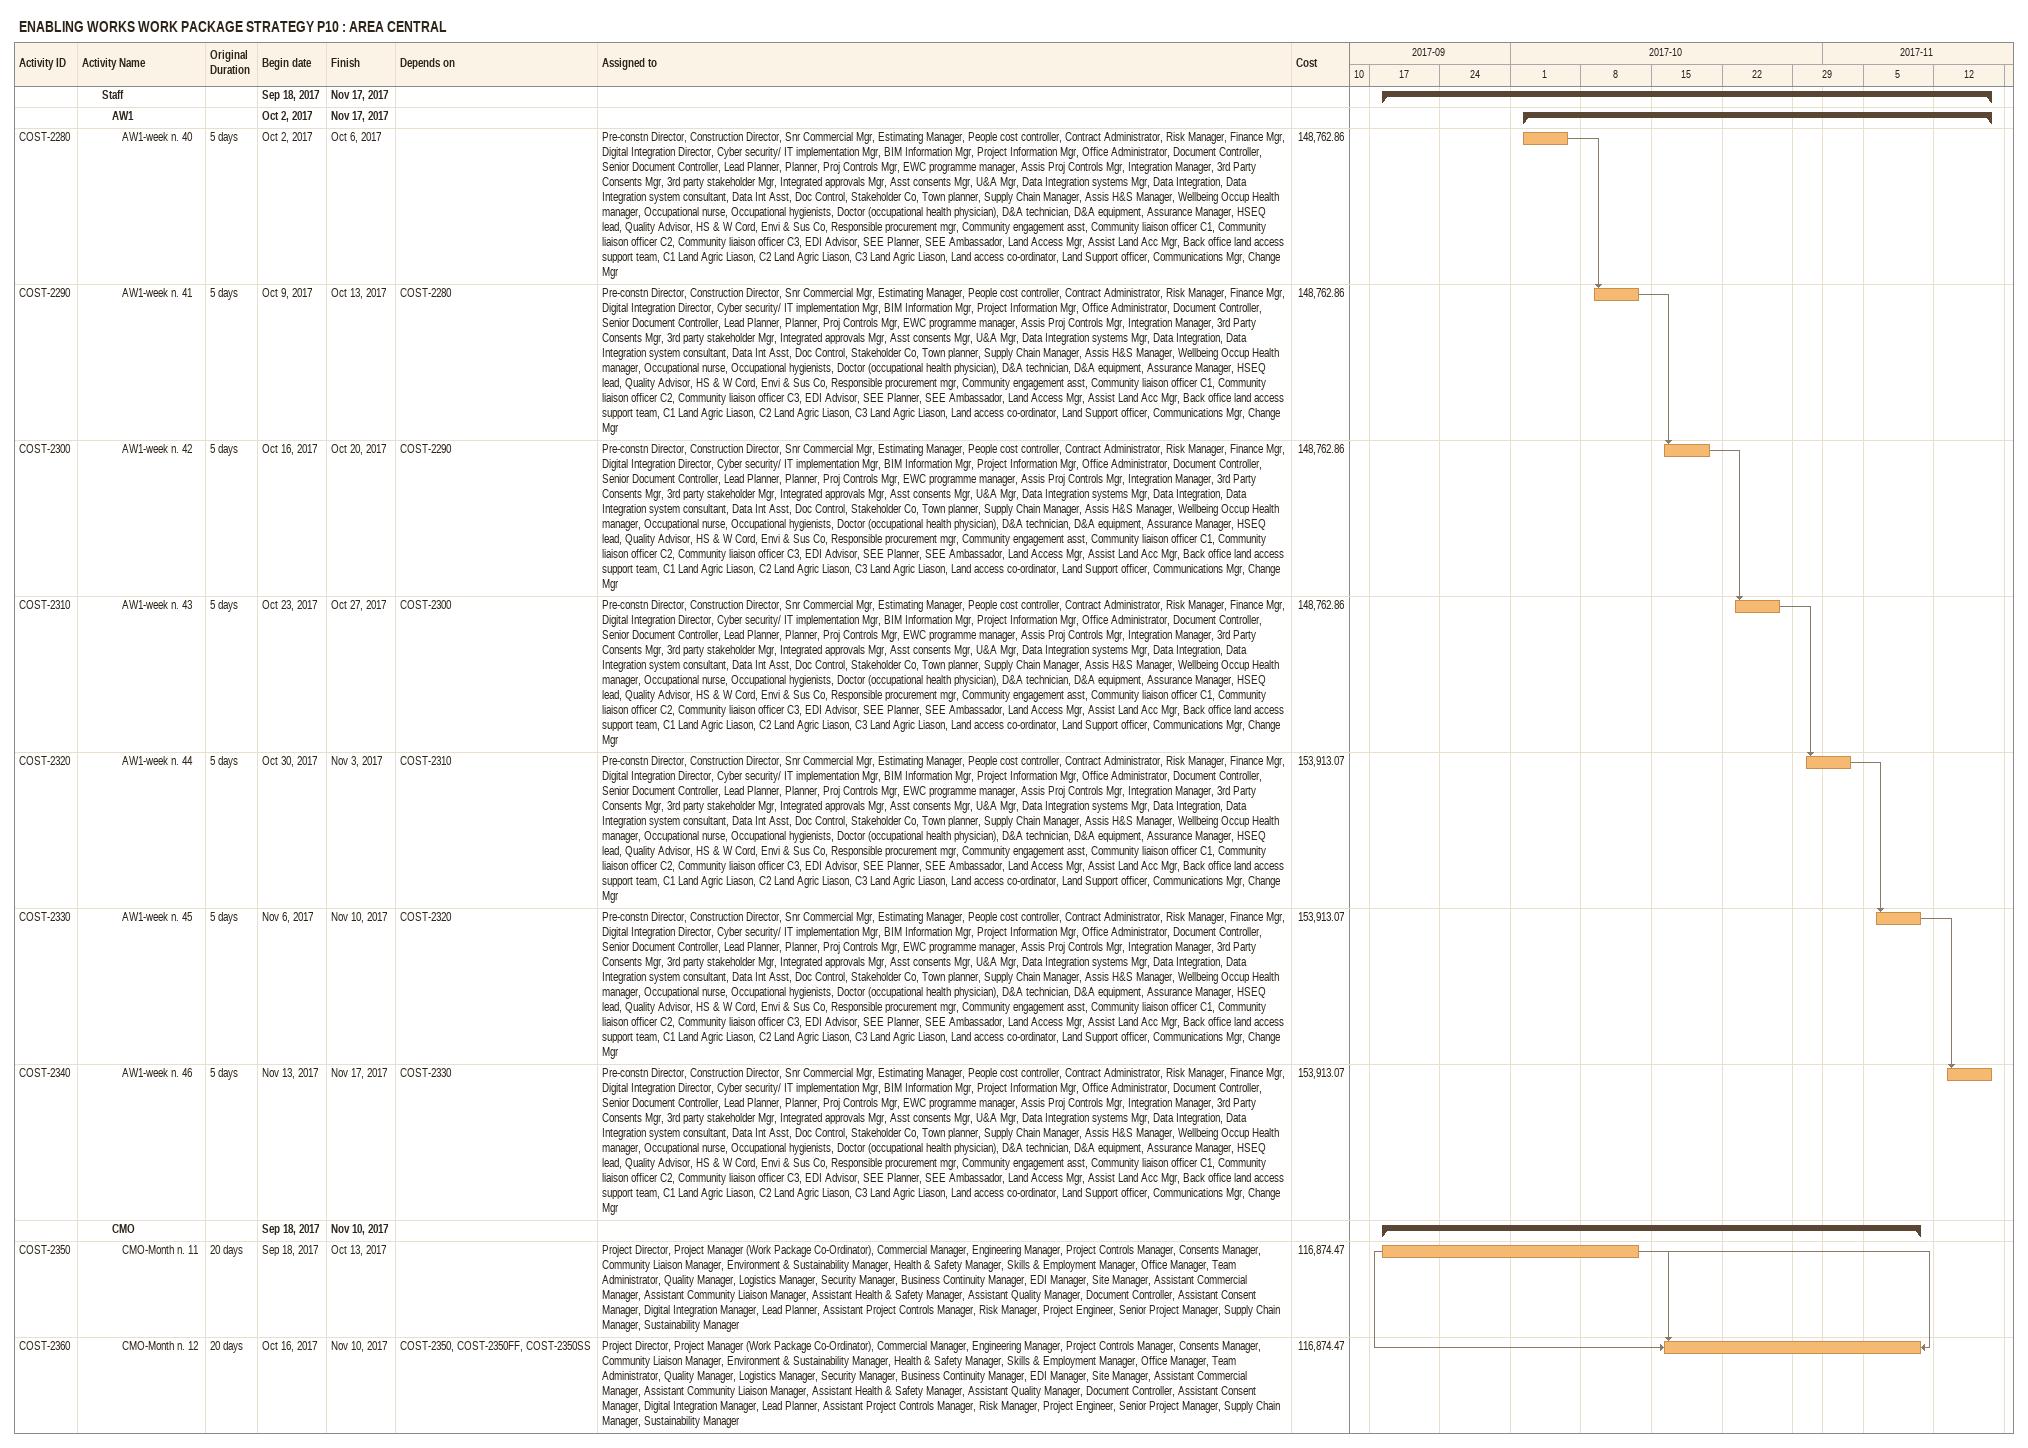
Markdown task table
ENABLING WORKS WORK PACKAGE STRATEGY P10 : AREA CENTRAL

| ID | Level | Task | Original duration | Start | Finish | Predecessors | Resources | Cost |
|---|---|---|---|---|---|---|---|---|
|  | 3 | **Staff** |  | 2017-09-18 | 2017-11-17 |  |  |  |
|  | 4 | **AW1** |  | 2017-10-02 | 2017-11-17 |  |  |  |
| COST-2280 | 5 | AW1-week n. 40 | 5d | 2017-10-02 | 2017-10-06 |  | Pre-constn Director, Construction Director, Snr Commercial Mgr, Estimating Manager, People cost controller, Contract Administrator, Risk Manager, Finance Mgr, Digital Integration Director, Cyber security/ IT implementation Mgr, BIM Information Mgr, Project Information Mgr, Office Administrator, Document Controller, Senior Document Controller, Lead Planner, Planner, Proj Controls Mgr, EWC programme manager, Assis Proj Controls Mgr, Integration Manager, 3rd Party Consents Mgr, 3rd party stakeholder Mgr, Integrated approvals Mgr, Asst consents Mgr, U&A Mgr, Data Integration systems Mgr, Data Integration, Data Integration system consultant, Data Int Asst, Doc Control, Stakeholder Co, Town planner, Supply Chain Manager, Assis H&S Manager, Wellbeing Occup Health manager, Occupational nurse, Occupational hygienists, Doctor (occupational health physician), D&A technician, D&A equipment, Assurance Manager, HSEQ lead, Quality Advisor, HS & W Cord, Envi & Sus Co, Responsible procurement mgr, Community engagement asst, Community liaison officer C1, Community liaison officer C2, Community liaison officer C3, EDI Advisor, SEE Planner, SEE Ambassador, Land Access Mgr, Assist Land Acc Mgr, Back office land access support team, C1 Land Agric Liason, C2 Land Agric Liason, C3 Land Agric Liason, Land access co-ordinator, Land Support officer, Communications Mgr, Change Mgr | 148762.86 |
| COST-2290 | 5 | AW1-week n. 41 | 5d | 2017-10-09 | 2017-10-13 | COST-2280 | Pre-constn Director, Construction Director, Snr Commercial Mgr, Estimating Manager, People cost controller, Contract Administrator, Risk Manager, Finance Mgr, Digital Integration Director, Cyber security/ IT implementation Mgr, BIM Information Mgr, Project Information Mgr, Office Administrator, Document Controller, Senior Document Controller, Lead Planner, Planner, Proj Controls Mgr, EWC programme manager, Assis Proj Controls Mgr, Integration Manager, 3rd Party Consents Mgr, 3rd party stakeholder Mgr, Integrated approvals Mgr, Asst consents Mgr, U&A Mgr, Data Integration systems Mgr, Data Integration, Data Integration system consultant, Data Int Asst, Doc Control, Stakeholder Co, Town planner, Supply Chain Manager, Assis H&S Manager, Wellbeing Occup Health manager, Occupational nurse, Occupational hygienists, Doctor (occupational health physician), D&A technician, D&A equipment, Assurance Manager, HSEQ lead, Quality Advisor, HS & W Cord, Envi & Sus Co, Responsible procurement mgr, Community engagement asst, Community liaison officer C1, Community liaison officer C2, Community liaison officer C3, EDI Advisor, SEE Planner, SEE Ambassador, Land Access Mgr, Assist Land Acc Mgr, Back office land access support team, C1 Land Agric Liason, C2 Land Agric Liason, C3 Land Agric Liason, Land access co-ordinator, Land Support officer, Communications Mgr, Change Mgr | 148762.86 |
| COST-2300 | 5 | AW1-week n. 42 | 5d | 2017-10-16 | 2017-10-20 | COST-2290 | Pre-constn Director, Construction Director, Snr Commercial Mgr, Estimating Manager, People cost controller, Contract Administrator, Risk Manager, Finance Mgr, Digital Integration Director, Cyber security/ IT implementation Mgr, BIM Information Mgr, Project Information Mgr, Office Administrator, Document Controller, Senior Document Controller, Lead Planner, Planner, Proj Controls Mgr, EWC programme manager, Assis Proj Controls Mgr, Integration Manager, 3rd Party Consents Mgr, 3rd party stakeholder Mgr, Integrated approvals Mgr, Asst consents Mgr, U&A Mgr, Data Integration systems Mgr, Data Integration, Data Integration system consultant, Data Int Asst, Doc Control, Stakeholder Co, Town planner, Supply Chain Manager, Assis H&S Manager, Wellbeing Occup Health manager, Occupational nurse, Occupational hygienists, Doctor (occupational health physician), D&A technician, D&A equipment, Assurance Manager, HSEQ lead, Quality Advisor, HS & W Cord, Envi & Sus Co, Responsible procurement mgr, Community engagement asst, Community liaison officer C1, Community liaison officer C2, Community liaison officer C3, EDI Advisor, SEE Planner, SEE Ambassador, Land Access Mgr, Assist Land Acc Mgr, Back office land access support team, C1 Land Agric Liason, C2 Land Agric Liason, C3 Land Agric Liason, Land access co-ordinator, Land Support officer, Communications Mgr, Change Mgr | 148762.86 |
| COST-2310 | 5 | AW1-week n. 43 | 5d | 2017-10-23 | 2017-10-27 | COST-2300 | Pre-constn Director, Construction Director, Snr Commercial Mgr, Estimating Manager, People cost controller, Contract Administrator, Risk Manager, Finance Mgr, Digital Integration Director, Cyber security/ IT implementation Mgr, BIM Information Mgr, Project Information Mgr, Office Administrator, Document Controller, Senior Document Controller, Lead Planner, Planner, Proj Controls Mgr, EWC programme manager, Assis Proj Controls Mgr, Integration Manager, 3rd Party Consents Mgr, 3rd party stakeholder Mgr, Integrated approvals Mgr, Asst consents Mgr, U&A Mgr, Data Integration systems Mgr, Data Integration, Data Integration system consultant, Data Int Asst, Doc Control, Stakeholder Co, Town planner, Supply Chain Manager, Assis H&S Manager, Wellbeing Occup Health manager, Occupational nurse, Occupational hygienists, Doctor (occupational health physician), D&A technician, D&A equipment, Assurance Manager, HSEQ lead, Quality Advisor, HS & W Cord, Envi & Sus Co, Responsible procurement mgr, Community engagement asst, Community liaison officer C1, Community liaison officer C2, Community liaison officer C3, EDI Advisor, SEE Planner, SEE Ambassador, Land Access Mgr, Assist Land Acc Mgr, Back office land access support team, C1 Land Agric Liason, C2 Land Agric Liason, C3 Land Agric Liason, Land access co-ordinator, Land Support officer, Communications Mgr, Change Mgr | 148762.86 |
| COST-2320 | 5 | AW1-week n. 44 | 5d | 2017-10-30 | 2017-11-03 | COST-2310 | Pre-constn Director, Construction Director, Snr Commercial Mgr, Estimating Manager, People cost controller, Contract Administrator, Risk Manager, Finance Mgr, Digital Integration Director, Cyber security/ IT implementation Mgr, BIM Information Mgr, Project Information Mgr, Office Administrator, Document Controller, Senior Document Controller, Lead Planner, Planner, Proj Controls Mgr, EWC programme manager, Assis Proj Controls Mgr, Integration Manager, 3rd Party Consents Mgr, 3rd party stakeholder Mgr, Integrated approvals Mgr, Asst consents Mgr, U&A Mgr, Data Integration systems Mgr, Data Integration, Data Integration system consultant, Data Int Asst, Doc Control, Stakeholder Co, Town planner, Supply Chain Manager, Assis H&S Manager, Wellbeing Occup Health manager, Occupational nurse, Occupational hygienists, Doctor (occupational health physician), D&A technician, D&A equipment, Assurance Manager, HSEQ lead, Quality Advisor, HS & W Cord, Envi & Sus Co, Responsible procurement mgr, Community engagement asst, Community liaison officer C1, Community liaison officer C2, Community liaison officer C3, EDI Advisor, SEE Planner, SEE Ambassador, Land Access Mgr, Assist Land Acc Mgr, Back office land access support team, C1 Land Agric Liason, C2 Land Agric Liason, C3 Land Agric Liason, Land access co-ordinator, Land Support officer, Communications Mgr, Change Mgr | 153913.07 |
| COST-2330 | 5 | AW1-week n. 45 | 5d | 2017-11-06 | 2017-11-10 | COST-2320 | Pre-constn Director, Construction Director, Snr Commercial Mgr, Estimating Manager, People cost controller, Contract Administrator, Risk Manager, Finance Mgr, Digital Integration Director, Cyber security/ IT implementation Mgr, BIM Information Mgr, Project Information Mgr, Office Administrator, Document Controller, Senior Document Controller, Lead Planner, Planner, Proj Controls Mgr, EWC programme manager, Assis Proj Controls Mgr, Integration Manager, 3rd Party Consents Mgr, 3rd party stakeholder Mgr, Integrated approvals Mgr, Asst consents Mgr, U&A Mgr, Data Integration systems Mgr, Data Integration, Data Integration system consultant, Data Int Asst, Doc Control, Stakeholder Co, Town planner, Supply Chain Manager, Assis H&S Manager, Wellbeing Occup Health manager, Occupational nurse, Occupational hygienists, Doctor (occupational health physician), D&A technician, D&A equipment, Assurance Manager, HSEQ lead, Quality Advisor, HS & W Cord, Envi & Sus Co, Responsible procurement mgr, Community engagement asst, Community liaison officer C1, Community liaison officer C2, Community liaison officer C3, EDI Advisor, SEE Planner, SEE Ambassador, Land Access Mgr, Assist Land Acc Mgr, Back office land access support team, C1 Land Agric Liason, C2 Land Agric Liason, C3 Land Agric Liason, Land access co-ordinator, Land Support officer, Communications Mgr, Change Mgr | 153913.07 |
| COST-2340 | 5 | AW1-week n. 46 | 5d | 2017-11-13 | 2017-11-17 | COST-2330 | Pre-constn Director, Construction Director, Snr Commercial Mgr, Estimating Manager, People cost controller, Contract Administrator, Risk Manager, Finance Mgr, Digital Integration Director, Cyber security/ IT implementation Mgr, BIM Information Mgr, Project Information Mgr, Office Administrator, Document Controller, Senior Document Controller, Lead Planner, Planner, Proj Controls Mgr, EWC programme manager, Assis Proj Controls Mgr, Integration Manager, 3rd Party Consents Mgr, 3rd party stakeholder Mgr, Integrated approvals Mgr, Asst consents Mgr, U&A Mgr, Data Integration systems Mgr, Data Integration, Data Integration system consultant, Data Int Asst, Doc Control, Stakeholder Co, Town planner, Supply Chain Manager, Assis H&S Manager, Wellbeing Occup Health manager, Occupational nurse, Occupational hygienists, Doctor (occupational health physician), D&A technician, D&A equipment, Assurance Manager, HSEQ lead, Quality Advisor, HS & W Cord, Envi & Sus Co, Responsible procurement mgr, Community engagement asst, Community liaison officer C1, Community liaison officer C2, Community liaison officer C3, EDI Advisor, SEE Planner, SEE Ambassador, Land Access Mgr, Assist Land Acc Mgr, Back office land access support team, C1 Land Agric Liason, C2 Land Agric Liason, C3 Land Agric Liason, Land access co-ordinator, Land Support officer, Communications Mgr, Change Mgr | 153913.07 |
|  | 4 | **CMO** |  | 2017-09-18 | 2017-11-10 |  |  |  |
| COST-2350 | 5 | CMO-Month n. 11 | 20d | 2017-09-18 | 2017-10-13 |  | Project Director, Project Manager (Work Package Co-Ordinator), Commercial Manager, Engineering Manager, Project Controls Manager, Consents Manager, Community Liaison Manager, Environment & Sustainability Manager, Health & Safety Manager, Skills & Employment Manager, Office Manager, Team Administrator, Quality Manager, Logistics Manager, Security Manager, Business Continuity Manager, EDI Manager, Site Manager, Assistant Commercial Manager, Assistant Community Liaison Manager, Assistant Health & Safety Manager, Assistant Quality Manager, Document Controller, Assistant Consent Manager, Digital Integration Manager, Lead Planner, Assistant Project Controls Manager, Risk Manager, Project Engineer, Senior Project Manager, Supply Chain Manager, Sustainability Manager | 116874.47 |
| COST-2360 | 5 | CMO-Month n. 12 | 20d | 2017-10-16 | 2017-11-10 | COST-2350, COST-2350FF, COST-2350SS | Project Director, Project Manager (Work Package Co-Ordinator), Commercial Manager, Engineering Manager, Project Controls Manager, Consents Manager, Community Liaison Manager, Environment & Sustainability Manager, Health & Safety Manager, Skills & Employment Manager, Office Manager, Team Administrator, Quality Manager, Logistics Manager, Security Manager, Business Continuity Manager, EDI Manager, Site Manager, Assistant Commercial Manager, Assistant Community Liaison Manager, Assistant Health & Safety Manager, Assistant Quality Manager, Document Controller, Assistant Consent Manager, Digital Integration Manager, Lead Planner, Assistant Project Controls Manager, Risk Manager, Project Engineer, Senior Project Manager, Supply Chain Manager, Sustainability Manager | 116874.47 |
